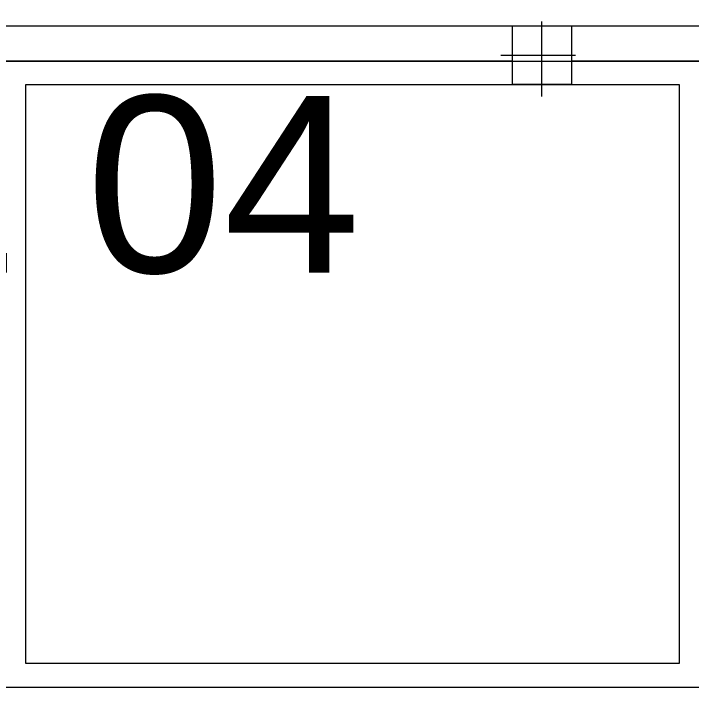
# Model space of a CAD drawing. Header units: metres. Extents: x 349703 to 349913, y 9282546 to 9282694.
# Drawn here: x 349747.916 to 349750.792, y 9282674.637 to 9282677.588 of the extents above; entities that cross this region are included whole.
import ezdxf

# ---------------------------------------------------------------- set-up
doc = ezdxf.new("R2010")
doc.units = ezdxf.units.M
doc.header["$LTSCALE"] = 0.25
doc.linetypes.add('DASHDOT', pattern=[3.556, 2.54, -0.508, 0, -0.508])
doc.layers.add('ARQ-FONDO', color=253, linetype='CONTINUOUS', lineweight=9)
doc.layers.add('EJE-TEXTO', color=5, linetype='CONTINUOUS', lineweight=25)
doc.styles.get("Standard").update_dxf_attribs({"font": 'arial.ttf'})

# ---------------------------------------------------------------- blocks, each defined once
blk = doc.blocks.new('ASOIWHWUR')
at = {"layer": 'ARQ-FONDO'}
blk.add_line((349460.5292, 9282672.1411), (349464.9564, 9282672.1411), dxfattribs=at)
blk.add_lwpolyline([(349460.5292, 9282674.7985), (349464.9564, 9282674.7985), (349464.9564, 9282667.9338), (349467.3168, 9282667.9338), (349467.3168, 9282663.9038), (349464.9564, 9282663.9038), (349464.9564, 9282648.7534), (349467.3168, 9282648.7534), (349467.3168, 9282644.6934), (349464.9564, 9282644.6934), (349464.9564, 9282638.5531), (349460.5292, 9282638.5531), (349460.5292, 9282644.6934), (349458.2689, 9282644.6934), (349458.2689, 9282648.7534), (349460.5293, 9282648.7534), (349460.5293, 9282663.9038), (349458.1689, 9282663.9038), (349458.1689, 9282667.9338), (349460.5292, 9282667.9338), (349460.5292, 9282674.7985)], dxfattribs=at)
blk.add_lwpolyline([(349460.6292, 9282674.6985), (349463.4047, 9282674.6985), (349463.4047, 9282672.2411), (349460.6292, 9282672.2411)], close=True, dxfattribs=at)
blk = doc.blocks.new('cp1-flat-2')
at = {"layer": 'ARQ-FONDO', "linetype": 'DASHDOT', "ltscale": 0.5}
for p, q in [((889464.6388, -9185121.41), (889464.5934, -9185121.063)), ((889464.7896, -9185121.2138), (889464.4426, -9185121.2592))]:
    blk.add_line(p, q, dxfattribs=at)
at = {"layer": 'ARQ-FONDO'}
for points in [[(889467.9025, -9185120.9326), (889467.8701, -9185120.6847), (889458.1529, -9185121.956), (889458.1853, -9185122.2039), (889458.4332, -9185122.1715), (889458.4202, -9185122.0723), (889461.3225, -9185121.6926), (889461.3354, -9185121.7918), (889461.5833, -9185121.7594), (889461.5704, -9185121.6602), (889464.4954, -9185121.2775), (889464.5084, -9185121.3767), (889464.7563, -9185121.3442), (889464.7433, -9185121.2451), (889467.6416, -9185120.8659), (889467.6546, -9185120.965)], [(889464.7239, -9185121.0963), (889464.476, -9185121.1288), (889464.5084, -9185121.3767), (889464.7563, -9185121.3442)]]:
    blk.add_lwpolyline(points, close=True, dxfattribs=at)
blk = doc.blocks.new('CERCO PERIMETRICO')
at = {"layer": 'ARQ-FONDO', "xscale": -1, "rotation": 7.453784948315611}
blk.add_blockref('cp1-flat-2', (40468.8037, 18505569.8221, 210.1358), dxfattribs=at)

msp = doc.modelspace()

# ---------------------------------------------------------------- block references
at = {"layer": 'ARQ-FONDO'}
for name, p in [('CERCO PERIMETRICO', (-323.2944, 0, -210.1358)), ('ASOIWHWUR', (287.337, 2.5893))]:
    msp.add_blockref(name, p, dxfattribs=at)

# ---------------------------------------------------------------- texts
at = {"layer": 'EJE-TEXTO'}
msp.add_text('EJE 04', height=0.75, dxfattribs=at).set_placement((349746.01, 9282676.49))

doc.saveas('drawing.dxf')
